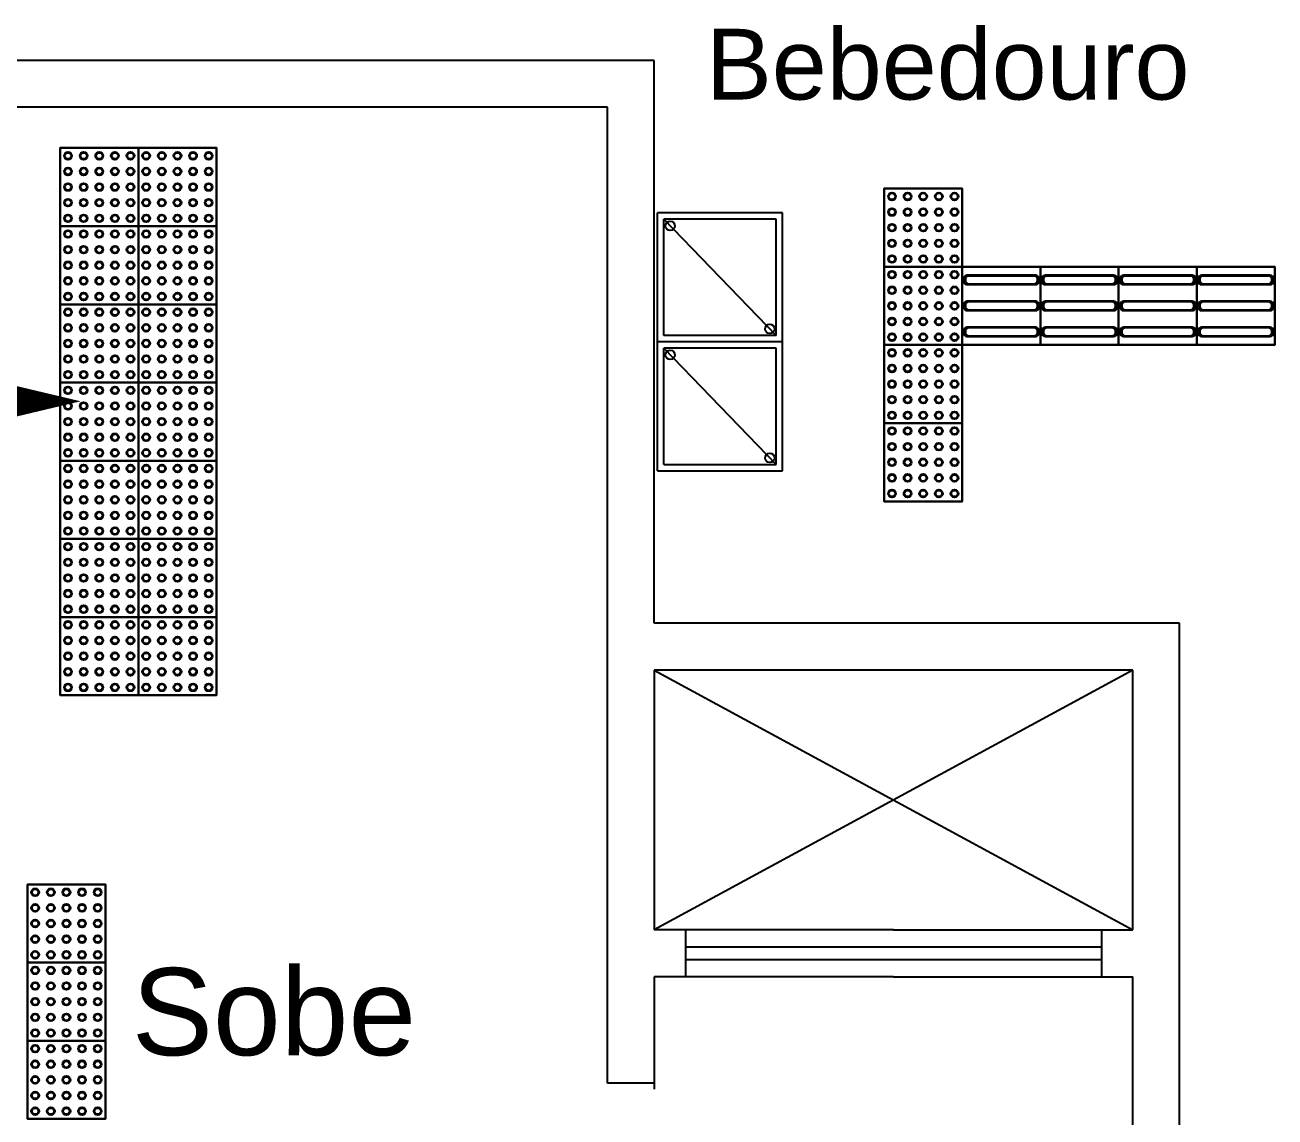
# Model space of a CAD drawing. Header units: millimetres. Extents: x 72331 to 137430, y 77189 to 139414.
# Drawn here: x 97615 to 101612, y 123975 to 127467 of the extents above; entities that cross this region are included whole.
import ezdxf

# ---------------------------------------------------------------- set-up
doc = ezdxf.new("R2010")
doc.units = ezdxf.units.MM
doc.header["$LTSCALE"] = 600
for name, color, linetype in [('ALVENARIA', 7, 'Continuous'), ('Piso Alerta', 50, 'Continuous'), ('Piso Direcional', 150, 'Continuous')]:
    doc.layers.add(name, color=color, linetype=linetype)
doc.styles.get("Standard").update_dxf_attribs({"font": 'arial.ttf'})

# ---------------------------------------------------------------- blocks, each defined once
blk = doc.blocks.new('*U750')
for radius in [12.5, 10]:
    blk.add_circle((0, 0), radius)
blk = doc.blocks.new('*U751')
at = {"layer": 'Piso Alerta', "color": 0, "linetype": 'ByBlock', "lineweight": -2, "transparency": 16777216}
for p in [(0, 200), (50, 200), (100, 200), (150, 200), (200, 200), (0, 150), (50, 150), (100, 150), (150, 150), (200, 150), (0, 100), (50, 100), (100, 100), (150, 100), (200, 100), (0, 50), (50, 50), (100, 50), (150, 50), (200, 50), (0, 0), (50, 0), (100, 0), (150, 0), (200, 0)]:
    blk.add_blockref('*U750', p, dxfattribs=at)
blk = doc.blocks.new('*U752')
for radius in [12.5, 10]:
    blk.add_circle((0, 0), radius)
blk = doc.blocks.new('*U753')
at = {"layer": 'Piso Alerta', "color": 0, "linetype": 'ByBlock', "lineweight": -2, "transparency": 16777216}
for p in [(0, 200), (50, 200), (100, 200), (150, 200), (200, 200), (0, 150), (50, 150), (100, 150), (150, 150), (200, 150), (0, 100), (50, 100), (100, 100), (150, 100), (200, 100), (0, 50), (50, 50), (100, 50), (150, 50), (200, 50), (0, 0), (50, 0), (100, 0), (150, 0), (200, 0)]:
    blk.add_blockref('*U752', p, dxfattribs=at)
blk = doc.blocks.new('*U754')
for radius in [12.5, 10]:
    blk.add_circle((0, 0), radius)
blk = doc.blocks.new('*U755')
at = {"layer": 'Piso Alerta', "color": 0, "linetype": 'ByBlock', "lineweight": -2, "transparency": 16777216}
for p in [(0, 200), (50, 200), (100, 200), (150, 200), (200, 200), (0, 150), (50, 150), (100, 150), (150, 150), (200, 150), (0, 100), (50, 100), (100, 100), (150, 100), (200, 100), (0, 50), (50, 50), (100, 50), (150, 50), (200, 50), (0, 0), (50, 0), (100, 0), (150, 0), (200, 0)]:
    blk.add_blockref('*U754', p, dxfattribs=at)
blk = doc.blocks.new('*U756')
for radius in [12.5, 10]:
    blk.add_circle((0, 0), radius)
blk = doc.blocks.new('*U757')
at = {"layer": 'Piso Alerta', "color": 0, "linetype": 'ByBlock', "lineweight": -2, "transparency": 16777216}
for p in [(0, 200), (50, 200), (100, 200), (150, 200), (200, 200), (0, 150), (50, 150), (100, 150), (150, 150), (200, 150), (0, 100), (50, 100), (100, 100), (150, 100), (200, 100), (0, 50), (50, 50), (100, 50), (150, 50), (200, 50), (0, 0), (50, 0), (100, 0), (150, 0), (200, 0)]:
    blk.add_blockref('*U756', p, dxfattribs=at)
blk = doc.blocks.new('*U821')
for radius in [12.5, 10]:
    blk.add_circle((0, 0), radius)
blk = doc.blocks.new('*U822')
at = {"layer": 'Piso Alerta', "color": 0, "linetype": 'ByBlock', "lineweight": -2, "transparency": 16777216}
for p in [(0, 200), (50, 200), (100, 200), (150, 200), (200, 200), (0, 150), (50, 150), (100, 150), (150, 150), (200, 150), (0, 100), (50, 100), (100, 100), (150, 100), (200, 100), (0, 50), (50, 50), (100, 50), (150, 50), (200, 50), (0, 0), (50, 0), (100, 0), (150, 0), (200, 0)]:
    blk.add_blockref('*U821', p, dxfattribs=at)
blk = doc.blocks.new('*U819')
for radius in [12.5, 10]:
    blk.add_circle((0, 0), radius)
blk = doc.blocks.new('*U820')
at = {"layer": 'Piso Alerta', "color": 0, "linetype": 'ByBlock', "lineweight": -2, "transparency": 16777216}
for p in [(0, 200), (50, 200), (100, 200), (150, 200), (200, 200), (0, 150), (50, 150), (100, 150), (150, 150), (200, 150), (0, 100), (50, 100), (100, 100), (150, 100), (200, 100), (0, 50), (50, 50), (100, 50), (150, 50), (200, 50), (0, 0), (50, 0), (100, 0), (150, 0), (200, 0)]:
    blk.add_blockref('*U819', p, dxfattribs=at)
blk = doc.blocks.new('*U809')
for radius in [12.5, 10]:
    blk.add_circle((0, 0), radius)
blk = doc.blocks.new('*U810')
at = {"layer": 'Piso Alerta', "color": 0, "linetype": 'ByBlock', "lineweight": -2, "transparency": 16777216}
for p in [(0, 200), (50, 200), (100, 200), (150, 200), (200, 200), (0, 150), (50, 150), (100, 150), (150, 150), (200, 150), (0, 100), (50, 100), (100, 100), (150, 100), (200, 100), (0, 50), (50, 50), (100, 50), (150, 50), (200, 50), (0, 0), (50, 0), (100, 0), (150, 0), (200, 0)]:
    blk.add_blockref('*U809', p, dxfattribs=at)
blk = doc.blocks.new('*U898')
for radius in [12.5, 10]:
    blk.add_circle((0, 0), radius)
blk = doc.blocks.new('*U899')
at = {"layer": 'Piso Alerta', "color": 0, "linetype": 'ByBlock', "lineweight": -2, "transparency": 16777216}
for p in [(0, 200), (50, 200), (100, 200), (150, 200), (200, 200), (0, 150), (50, 150), (100, 150), (150, 150), (200, 150), (0, 100), (50, 100), (100, 100), (150, 100), (200, 100), (0, 50), (50, 50), (100, 50), (150, 50), (200, 50), (0, 0), (50, 0), (100, 0), (150, 0), (200, 0)]:
    blk.add_blockref('*U898', p, dxfattribs=at)
blk = doc.blocks.new('*U900')
for radius in [12.5, 10]:
    blk.add_circle((0, 0), radius)
blk = doc.blocks.new('*U897')
at = {"layer": 'Piso Alerta', "color": 0, "linetype": 'ByBlock', "lineweight": -2, "transparency": 16777216}
for p in [(0, 200), (50, 200), (100, 200), (150, 200), (200, 200), (0, 150), (50, 150), (100, 150), (150, 150), (200, 150), (0, 100), (50, 100), (100, 100), (150, 100), (200, 100), (0, 50), (50, 50), (100, 50), (150, 50), (200, 50), (0, 0), (50, 0), (100, 0), (150, 0), (200, 0)]:
    blk.add_blockref('*U900', p, dxfattribs=at)
blk = doc.blocks.new('*U901')
for radius in [12.5, 10]:
    blk.add_circle((0, 0), radius)
blk = doc.blocks.new('*U902')
at = {"layer": 'Piso Alerta', "color": 0, "linetype": 'ByBlock', "lineweight": -2, "transparency": 16777216}
for p in [(0, 200), (50, 200), (100, 200), (150, 200), (200, 200), (0, 150), (50, 150), (100, 150), (150, 150), (200, 150), (0, 100), (50, 100), (100, 100), (150, 100), (200, 100), (0, 50), (50, 50), (100, 50), (150, 50), (200, 50), (0, 0), (50, 0), (100, 0), (150, 0), (200, 0)]:
    blk.add_blockref('*U901', p, dxfattribs=at)
blk = doc.blocks.new('*U903')
for radius in [12.5, 10]:
    blk.add_circle((0, 0), radius)
blk = doc.blocks.new('*U904')
at = {"layer": 'Piso Alerta', "color": 0, "linetype": 'ByBlock', "lineweight": -2, "transparency": 16777216}
for p in [(0, 200), (50, 200), (100, 200), (150, 200), (200, 200), (0, 150), (50, 150), (100, 150), (150, 150), (200, 150), (0, 100), (50, 100), (100, 100), (150, 100), (200, 100), (0, 50), (50, 50), (100, 50), (150, 50), (200, 50), (0, 0), (50, 0), (100, 0), (150, 0), (200, 0)]:
    blk.add_blockref('*U903', p, dxfattribs=at)
blk = doc.blocks.new('*U907')
for radius in [12.5, 10]:
    blk.add_circle((0, 0), radius)
blk = doc.blocks.new('*U908')
at = {"layer": 'Piso Alerta', "color": 0, "linetype": 'ByBlock', "lineweight": -2, "transparency": 16777216}
for p in [(0, 200), (50, 200), (100, 200), (150, 200), (200, 200), (0, 150), (50, 150), (100, 150), (150, 150), (200, 150), (0, 100), (50, 100), (100, 100), (150, 100), (200, 100), (0, 50), (50, 50), (100, 50), (150, 50), (200, 50), (0, 0), (50, 0), (100, 0), (150, 0), (200, 0)]:
    blk.add_blockref('*U907', p, dxfattribs=at)
blk = doc.blocks.new('*U905')
for radius in [12.5, 10]:
    blk.add_circle((0, 0), radius)
blk = doc.blocks.new('*U906')
at = {"layer": 'Piso Alerta', "color": 0, "linetype": 'ByBlock', "lineweight": -2, "transparency": 16777216}
for p in [(0, 200), (50, 200), (100, 200), (150, 200), (200, 200), (0, 150), (50, 150), (100, 150), (150, 150), (200, 150), (0, 100), (50, 100), (100, 100), (150, 100), (200, 100), (0, 50), (50, 50), (100, 50), (150, 50), (200, 50), (0, 0), (50, 0), (100, 0), (150, 0), (200, 0)]:
    blk.add_blockref('*U905', p, dxfattribs=at)
blk = doc.blocks.new('*U909')
for radius in [12.5, 10]:
    blk.add_circle((0, 0), radius)
blk = doc.blocks.new('*U910')
at = {"layer": 'Piso Alerta', "color": 0, "linetype": 'ByBlock', "lineweight": -2, "transparency": 16777216}
for p in [(0, 200), (50, 200), (100, 200), (150, 200), (200, 200), (0, 150), (50, 150), (100, 150), (150, 150), (200, 150), (0, 100), (50, 100), (100, 100), (150, 100), (200, 100), (0, 50), (50, 50), (100, 50), (150, 50), (200, 50), (0, 0), (50, 0), (100, 0), (150, 0), (200, 0)]:
    blk.add_blockref('*U909', p, dxfattribs=at)
blk = doc.blocks.new('*U891')
for radius in [12.5, 10]:
    blk.add_circle((0, 0), radius)
blk = doc.blocks.new('*U892')
at = {"layer": 'Piso Alerta', "color": 0, "linetype": 'ByBlock', "lineweight": -2, "transparency": 16777216}
for p in [(0, 200), (50, 200), (100, 200), (150, 200), (200, 200), (0, 150), (50, 150), (100, 150), (150, 150), (200, 150), (0, 100), (50, 100), (100, 100), (150, 100), (200, 100), (0, 50), (50, 50), (100, 50), (150, 50), (200, 50), (0, 0), (50, 0), (100, 0), (150, 0), (200, 0)]:
    blk.add_blockref('*U891', p, dxfattribs=at)
blk = doc.blocks.new('*U893')
for radius in [12.5, 10]:
    blk.add_circle((0, 0), radius)
blk = doc.blocks.new('*U894')
at = {"layer": 'Piso Alerta', "color": 0, "linetype": 'ByBlock', "lineweight": -2, "transparency": 16777216}
for p in [(0, 200), (50, 200), (100, 200), (150, 200), (200, 200), (0, 150), (50, 150), (100, 150), (150, 150), (200, 150), (0, 100), (50, 100), (100, 100), (150, 100), (200, 100), (0, 50), (50, 50), (100, 50), (150, 50), (200, 50), (0, 0), (50, 0), (100, 0), (150, 0), (200, 0)]:
    blk.add_blockref('*U893', p, dxfattribs=at)
blk = doc.blocks.new('*U911')
for radius in [12.5, 10]:
    blk.add_circle((0, 0), radius)
blk = doc.blocks.new('*U912')
at = {"layer": 'Piso Alerta', "color": 0, "linetype": 'ByBlock', "lineweight": -2, "transparency": 16777216}
for p in [(0, 200), (50, 200), (100, 200), (150, 200), (200, 200), (0, 150), (50, 150), (100, 150), (150, 150), (200, 150), (0, 100), (50, 100), (100, 100), (150, 100), (200, 100), (0, 50), (50, 50), (100, 50), (150, 50), (200, 50), (0, 0), (50, 0), (100, 0), (150, 0), (200, 0)]:
    blk.add_blockref('*U911', p, dxfattribs=at)
blk = doc.blocks.new('*U913')
for radius in [12.5, 10]:
    blk.add_circle((0, 0), radius)
blk = doc.blocks.new('*U914')
at = {"layer": 'Piso Alerta', "color": 0, "linetype": 'ByBlock', "lineweight": -2, "transparency": 16777216}
for p in [(0, 200), (50, 200), (100, 200), (150, 200), (200, 200), (0, 150), (50, 150), (100, 150), (150, 150), (200, 150), (0, 100), (50, 100), (100, 100), (150, 100), (200, 100), (0, 50), (50, 50), (100, 50), (150, 50), (200, 50), (0, 0), (50, 0), (100, 0), (150, 0), (200, 0)]:
    blk.add_blockref('*U913', p, dxfattribs=at)
blk = doc.blocks.new('*U915')
for radius in [12.5, 10]:
    blk.add_circle((0, 0), radius)
blk = doc.blocks.new('*U916')
at = {"layer": 'Piso Alerta', "color": 0, "linetype": 'ByBlock', "lineweight": -2, "transparency": 16777216}
for p in [(0, 200), (50, 200), (100, 200), (150, 200), (200, 200), (0, 150), (50, 150), (100, 150), (150, 150), (200, 150), (0, 100), (50, 100), (100, 100), (150, 100), (200, 100), (0, 50), (50, 50), (100, 50), (150, 50), (200, 50), (0, 0), (50, 0), (100, 0), (150, 0), (200, 0)]:
    blk.add_blockref('*U915', p, dxfattribs=at)
blk = doc.blocks.new('*U1527')
for radius in [12.5, 10]:
    blk.add_circle((0, 0), radius)
blk = doc.blocks.new('*U1528')
at = {"layer": 'Piso Alerta', "color": 0, "linetype": 'ByBlock', "lineweight": -2, "transparency": 16777216}
for p in [(0, 200), (50, 200), (100, 200), (150, 200), (200, 200), (0, 150), (50, 150), (100, 150), (150, 150), (200, 150), (0, 100), (50, 100), (100, 100), (150, 100), (200, 100), (0, 50), (50, 50), (100, 50), (150, 50), (200, 50), (0, 0), (50, 0), (100, 0), (150, 0), (200, 0)]:
    blk.add_blockref('*U1527', p, dxfattribs=at)
blk = doc.blocks.new('*U1529')
for radius in [12.5, 10]:
    blk.add_circle((0, 0), radius)
blk = doc.blocks.new('*U1530')
at = {"layer": 'Piso Alerta', "color": 0, "linetype": 'ByBlock', "lineweight": -2, "transparency": 16777216}
for p in [(0, 200), (50, 200), (100, 200), (150, 200), (200, 200), (0, 150), (50, 150), (100, 150), (150, 150), (200, 150), (0, 100), (50, 100), (100, 100), (150, 100), (200, 100), (0, 50), (50, 50), (100, 50), (150, 50), (200, 50), (0, 0), (50, 0), (100, 0), (150, 0), (200, 0)]:
    blk.add_blockref('*U1529', p, dxfattribs=at)

msp = doc.modelspace()

# ---------------------------------------------------------------- linework, layer by layer
for points in [[(97727.3, 127073.5), (97977.3, 127073.5), (97977.3, 126823.5), (97727.3, 126823.5)], [(97977.3, 127073.5), (98227.3, 127073.5), (98227.3, 126823.5), (97977.3, 126823.5)], [(100362.3, 126943.5), (100612.3, 126943.5), (100612.3, 126693.5), (100362.3, 126693.5)], [(97727.3, 126823.5), (97977.3, 126823.5), (97977.3, 126573.5), (97727.3, 126573.5)], [(97977.3, 126823.5), (98227.3, 126823.5), (98227.3, 126573.5), (97977.3, 126573.5)], [(100362.3, 126693.5), (100612.3, 126693.5), (100612.3, 126443.5), (100362.3, 126443.5)], [(100612.3, 126693.5), (100862.3, 126693.5), (100862.3, 126443.5), (100612.3, 126443.5)], [(100862.3, 126693.5), (101112.3, 126693.5), (101112.3, 126443.5), (100862.3, 126443.5)], [(101112.3, 126693.5), (101362.3, 126693.5), (101362.3, 126443.5), (101112.3, 126443.5)], [(101362.3, 126693.5), (101612.3, 126693.5), (101612.3, 126443.5), (101362.3, 126443.5)], [(97727.3, 126573.5), (97977.3, 126573.5), (97977.3, 126323.5), (97727.3, 126323.5)], [(97977.3, 126573.5), (98227.3, 126573.5), (98227.3, 126323.5), (97977.3, 126323.5)], [(100362.3, 126443.5), (100612.3, 126443.5), (100612.3, 126193.5), (100362.3, 126193.5)], [(97727.3, 126323.5), (97977.3, 126323.5), (97977.3, 126073.5), (97727.3, 126073.5)], [(97977.3, 126323.5), (98227.3, 126323.5), (98227.3, 126073.5), (97977.3, 126073.5)], [(100362.3, 126193.5), (100612.3, 126193.5), (100612.3, 125943.5), (100362.3, 125943.5)], [(97727.3, 126073.5), (97977.3, 126073.5), (97977.3, 125823.5), (97727.3, 125823.5)], [(97977.3, 126073.5), (98227.3, 126073.5), (98227.3, 125823.5), (97977.3, 125823.5)], [(97727.3, 125823.5), (97977.3, 125823.5), (97977.3, 125573.5), (97727.3, 125573.5)], [(97977.3, 125823.5), (98227.3, 125823.5), (98227.3, 125573.5), (97977.3, 125573.5)], [(97727.3, 125573.5), (97977.3, 125573.5), (97977.3, 125323.5), (97727.3, 125323.5)], [(97977.3, 125573.5), (98227.3, 125573.5), (98227.3, 125323.5), (97977.3, 125323.5)], [(97622.3, 124718.5), (97872.3, 124718.5), (97872.3, 124468.5), (97622.3, 124468.5)], [(97622.3, 124468.5), (97872.3, 124468.5), (97872.3, 124218.5), (97622.3, 124218.5)], [(97622.3, 124218.5), (97872.3, 124218.5), (97872.3, 123968.5), (97622.3, 123968.5)]]:
    msp.add_lwpolyline(points, close=True)
at = {"layer": 'ALVENARIA'}
for p, q in [((99627.3, 127353.5), (95977.3, 127353.5)), ((99627.3, 125553.5), (99627.3, 127353.5)), ((99477.3, 127203.5), (93727.3, 127203.5)), ((99477.3, 125553.5), (99477.3, 127203.5)), ((99846.8, 126866), (99637.3, 126866)), ((99637.3, 126041), (99637.3, 126866)), ((99657.3, 126473.5), (99657.3, 126846)), ((99846.8, 126846), (99657.3, 126846)), ((99657.3, 126846), (100017.3, 126473.5)), ((100037.3, 126866), (99846.8, 126866)), ((100017.3, 126846), (99846.8, 126846)), ((100017.3, 126473.5), (100017.3, 126846)), ((100037.3, 126453.5), (100037.3, 126866)), ((99852.2, 126453.5), (99637.3, 126453.5)), ((99852.2, 126473.5), (99657.3, 126473.5)), ((100017.3, 126473.5), (99852.2, 126473.5)), ((100037.3, 126453.5), (99852.2, 126453.5)), ((100037.3, 126041), (100037.3, 126453.5)), ((99657.3, 126061), (99657.3, 126433.5)), ((99852.2, 126433.5), (99657.3, 126433.5)), ((99657.3, 126433.5), (100017.3, 126061)), ((100017.3, 126433.5), (99852.2, 126433.5)), ((100017.3, 126061), (100017.3, 126433.5)), ((99657.3, 126061), (100017.3, 126061)), ((99627.3, 125553.5), (99627.3, 126041)), ((99637.3, 126041), (100037.3, 126041)), ((99477.3, 125403.5), (99477.3, 125553.5)), ((101307.3, 125553.5), (99627.3, 125553.5)), ((101307.3, 122793.5), (101307.3, 125553.5)), ((99477.3, 124083.5), (99477.3, 125403.5)), ((101157.3, 125403.5), (99627.3, 125403.5)), ((99627.3, 125403.5), (99627.3, 124573.5)), ((99627.3, 125403.5), (101157.3, 124573.5)), ((101157.3, 125403.5), (99627.3, 124573.5)), ((101157.3, 124573.5), (101157.3, 125403.5)), ((100392.3, 124573.5), (99627.3, 124573.5)), ((99727.3, 124573.5), (99727.3, 124423.5)), ((100392.3, 124573.5), (101157.3, 124573.5)), ((101057.3, 124573.5), (101057.3, 124423.5)), ((99727.3, 124518.5), (101057.3, 124518.5)), ((99727.3, 124478.5), (101057.3, 124478.5)), ((100392.3, 124423.5), (99627.3, 124423.5)), ((99627.3, 124423.5), (99627.3, 124083.5)), ((100392.3, 124423.5), (101157.3, 124423.5)), ((101157.3, 122943.5), (101157.3, 124423.5)), ((99627.3, 124083.5), (99477.3, 124083.5)), ((99627.3, 124083.5), (99627.3, 124063.5))]:
    msp.add_line(p, q, dxfattribs=at)
msp.add_lwpolyline([(97582.4, 126263.5, 100, 0, 0), (97792.5, 126263.5, 0, 0, 0)], format="xyseb", dxfattribs=at)
for centre in [(99678.2, 126824.5), (99996.5, 126495.1), (99678.2, 126412), (99996.5, 126082.6)]:
    msp.add_circle(centre, 15, dxfattribs=at)
at = {"layer": 'Piso Alerta'}
for points in [[(97977.3, 127073.5), (97727.3, 127073.5), (97727.3, 126823.5), (97977.3, 126823.5), (97977.3, 127073.5), (97977.3, 127063.5)], [(98227.3, 127073.5), (97977.3, 127073.5), (97977.3, 126823.5), (98227.3, 126823.5), (98227.3, 127073.5), (98227.3, 127063.5)], [(100612.3, 126943.5), (100362.3, 126943.5), (100362.3, 126693.5), (100612.3, 126693.5), (100612.3, 126943.5), (100612.3, 126933.5)], [(97977.3, 126823.5), (97727.3, 126823.5), (97727.3, 126573.5), (97977.3, 126573.5), (97977.3, 126823.5), (97977.3, 126813.5)], [(98227.3, 126823.5), (97977.3, 126823.5), (97977.3, 126573.5), (98227.3, 126573.5), (98227.3, 126823.5), (98227.3, 126813.5)], [(100612.3, 126693.5), (100362.3, 126693.5), (100362.3, 126443.5), (100612.3, 126443.5), (100612.3, 126693.5), (100612.3, 126683.5)], [(97977.3, 126573.5), (97727.3, 126573.5), (97727.3, 126323.5), (97977.3, 126323.5), (97977.3, 126573.5), (97977.3, 126563.5)], [(98227.3, 126573.5), (97977.3, 126573.5), (97977.3, 126323.5), (98227.3, 126323.5), (98227.3, 126573.5), (98227.3, 126563.5)], [(100612.3, 126443.5), (100362.3, 126443.5), (100362.3, 126193.5), (100612.3, 126193.5), (100612.3, 126443.5), (100612.3, 126433.5)], [(97977.3, 126323.5), (97727.3, 126323.5), (97727.3, 126073.5), (97977.3, 126073.5), (97977.3, 126323.5), (97977.3, 126313.5)], [(98227.3, 126323.5), (97977.3, 126323.5), (97977.3, 126073.5), (98227.3, 126073.5), (98227.3, 126323.5), (98227.3, 126313.5)], [(100612.3, 126193.5), (100362.3, 126193.5), (100362.3, 125943.5), (100612.3, 125943.5), (100612.3, 126193.5), (100612.3, 126183.5)], [(97977.3, 126073.5), (97727.3, 126073.5), (97727.3, 125823.5), (97977.3, 125823.5), (97977.3, 126073.5), (97977.3, 126063.5)], [(98227.3, 126073.5), (97977.3, 126073.5), (97977.3, 125823.5), (98227.3, 125823.5), (98227.3, 126073.5), (98227.3, 126063.5)], [(97977.3, 125823.5), (97727.3, 125823.5), (97727.3, 125573.5), (97977.3, 125573.5), (97977.3, 125823.5), (97977.3, 125813.5)], [(98227.3, 125823.5), (97977.3, 125823.5), (97977.3, 125573.5), (98227.3, 125573.5), (98227.3, 125823.5), (98227.3, 125813.5)], [(97977.3, 125573.5), (97727.3, 125573.5), (97727.3, 125323.5), (97977.3, 125323.5), (97977.3, 125573.5), (97977.3, 125563.5)], [(98227.3, 125573.5), (97977.3, 125573.5), (97977.3, 125323.5), (98227.3, 125323.5), (98227.3, 125573.5), (98227.3, 125563.5)], [(97872.3, 124718.5), (97622.3, 124718.5), (97622.3, 124468.5), (97872.3, 124468.5), (97872.3, 124718.5), (97872.3, 124708.5)], [(97872.3, 124468.5), (97622.3, 124468.5), (97622.3, 124218.5), (97872.3, 124218.5), (97872.3, 124468.5), (97872.3, 124458.5)], [(97872.3, 124218.5), (97622.3, 124218.5), (97622.3, 123968.5), (97872.3, 123968.5), (97872.3, 124218.5), (97872.3, 124208.5)]]:
    msp.add_lwpolyline(points, dxfattribs=at)
at = {"layer": 'Piso Direcional'}
for points in [[(100862.3, 126443.5), (100862.3, 126693.5), (100612.3, 126693.5), (100612.3, 126443.5), (100862.3, 126443.5), (100852.3, 126443.5)], [(101112.3, 126443.5), (101112.3, 126693.5), (100862.3, 126693.5), (100862.3, 126443.5), (101112.3, 126443.5), (101102.3, 126443.5)], [(101362.3, 126443.5), (101362.3, 126693.5), (101112.3, 126693.5), (101112.3, 126443.5), (101362.3, 126443.5), (101352.3, 126443.5)], [(101612.3, 126443.5), (101612.3, 126693.5), (101362.3, 126693.5), (101362.3, 126443.5), (101612.3, 126443.5), (101602.3, 126443.5)]]:
    msp.add_lwpolyline(points, dxfattribs=at)
for points in [[(100627.3, 126636.5), (100847.3, 126636.5, 0.414214), (100857.3, 126646.5), (100857.3, 126656.5, 0.414214), (100847.3, 126666.5), (100627.3, 126666.5, 0.414214), (100617.3, 126656.5), (100617.3, 126646.5, 0.414214)], [(100632.3, 126639), (100842.3, 126639, 0.414214), (100852.3, 126649), (100852.3, 126654, 0.414214), (100842.3, 126664), (100632.3, 126664, 0.414214), (100622.3, 126654), (100622.3, 126649, 0.414214)], [(100877.3, 126636.5), (101097.3, 126636.5, 0.414214), (101107.3, 126646.5), (101107.3, 126656.5, 0.414214), (101097.3, 126666.5), (100877.3, 126666.5, 0.414214), (100867.3, 126656.5), (100867.3, 126646.5, 0.414214)], [(100882.3, 126639), (101092.3, 126639, 0.414214), (101102.3, 126649), (101102.3, 126654, 0.414214), (101092.3, 126664), (100882.3, 126664, 0.414214), (100872.3, 126654), (100872.3, 126649, 0.414214)], [(101127.3, 126636.5), (101347.3, 126636.5, 0.414214), (101357.3, 126646.5), (101357.3, 126656.5, 0.414214), (101347.3, 126666.5), (101127.3, 126666.5, 0.414214), (101117.3, 126656.5), (101117.3, 126646.5, 0.414214)], [(101132.3, 126639), (101342.3, 126639, 0.414214), (101352.3, 126649), (101352.3, 126654, 0.414214), (101342.3, 126664), (101132.3, 126664, 0.414214), (101122.3, 126654), (101122.3, 126649, 0.414214)], [(101377.3, 126636.5), (101597.3, 126636.5, 0.414214), (101607.3, 126646.5), (101607.3, 126656.5, 0.414214), (101597.3, 126666.5), (101377.3, 126666.5, 0.414214), (101367.3, 126656.5), (101367.3, 126646.5, 0.414214)], [(101382.3, 126639), (101592.3, 126639, 0.414214), (101602.3, 126649), (101602.3, 126654, 0.414214), (101592.3, 126664), (101382.3, 126664, 0.414214), (101372.3, 126654), (101372.3, 126649, 0.414214)], [(100847.3, 126583.5), (100627.3, 126583.5, 0.414214), (100617.3, 126573.5), (100617.3, 126563.5, 0.414214), (100627.3, 126553.5), (100847.3, 126553.5, 0.414214), (100857.3, 126563.5), (100857.3, 126573.5, 0.414214)], [(100622.3, 126571), (100622.3, 126566, 0.414214), (100632.3, 126556), (100842.3, 126556, 0.414214), (100852.3, 126566), (100852.3, 126571, 0.414214), (100842.3, 126581), (100632.3, 126581, 0.414214)], [(101097.3, 126583.5), (100877.3, 126583.5, 0.414214), (100867.3, 126573.5), (100867.3, 126563.5, 0.414214), (100877.3, 126553.5), (101097.3, 126553.5, 0.414214), (101107.3, 126563.5), (101107.3, 126573.5, 0.414214)], [(100872.3, 126571), (100872.3, 126566, 0.414214), (100882.3, 126556), (101092.3, 126556, 0.414214), (101102.3, 126566), (101102.3, 126571, 0.414214), (101092.3, 126581), (100882.3, 126581, 0.414214)], [(101347.3, 126583.5), (101127.3, 126583.5, 0.414214), (101117.3, 126573.5), (101117.3, 126563.5, 0.414214), (101127.3, 126553.5), (101347.3, 126553.5, 0.414214), (101357.3, 126563.5), (101357.3, 126573.5, 0.414214)], [(101122.3, 126571), (101122.3, 126566, 0.414214), (101132.3, 126556), (101342.3, 126556, 0.414214), (101352.3, 126566), (101352.3, 126571, 0.414214), (101342.3, 126581), (101132.3, 126581, 0.414214)], [(101597.3, 126583.5), (101377.3, 126583.5, 0.414214), (101367.3, 126573.5), (101367.3, 126563.5, 0.414214), (101377.3, 126553.5), (101597.3, 126553.5, 0.414214), (101607.3, 126563.5), (101607.3, 126573.5, 0.414214)], [(101372.3, 126571), (101372.3, 126566, 0.414214), (101382.3, 126556), (101592.3, 126556, 0.414214), (101602.3, 126566), (101602.3, 126571, 0.414214), (101592.3, 126581), (101382.3, 126581, 0.414214)], [(100857.3, 126490.5, 0.414214), (100847.3, 126500.5), (100627.3, 126500.5, 0.414214), (100617.3, 126490.5), (100617.3, 126480.5, 0.414214), (100627.3, 126470.5), (100847.3, 126470.5, 0.414214), (100857.3, 126480.5)], [(100632.3, 126473), (100842.3, 126473, 0.414214), (100852.3, 126483), (100852.3, 126488, 0.414214), (100842.3, 126498), (100632.3, 126498, 0.414214), (100622.3, 126488), (100622.3, 126483, 0.414214)], [(101107.3, 126490.5, 0.414214), (101097.3, 126500.5), (100877.3, 126500.5, 0.414214), (100867.3, 126490.5), (100867.3, 126480.5, 0.414214), (100877.3, 126470.5), (101097.3, 126470.5, 0.414214), (101107.3, 126480.5)], [(100882.3, 126473), (101092.3, 126473, 0.414214), (101102.3, 126483), (101102.3, 126488, 0.414214), (101092.3, 126498), (100882.3, 126498, 0.414214), (100872.3, 126488), (100872.3, 126483, 0.414214)], [(101357.3, 126490.5, 0.414214), (101347.3, 126500.5), (101127.3, 126500.5, 0.414214), (101117.3, 126490.5), (101117.3, 126480.5, 0.414214), (101127.3, 126470.5), (101347.3, 126470.5, 0.414214), (101357.3, 126480.5)], [(101132.3, 126473), (101342.3, 126473, 0.414214), (101352.3, 126483), (101352.3, 126488, 0.414214), (101342.3, 126498), (101132.3, 126498, 0.414214), (101122.3, 126488), (101122.3, 126483, 0.414214)], [(101607.3, 126490.5, 0.414214), (101597.3, 126500.5), (101377.3, 126500.5, 0.414214), (101367.3, 126490.5), (101367.3, 126480.5, 0.414214), (101377.3, 126470.5), (101597.3, 126470.5, 0.414214), (101607.3, 126480.5)], [(101382.3, 126473), (101592.3, 126473, 0.414214), (101602.3, 126483), (101602.3, 126488, 0.414214), (101592.3, 126498), (101382.3, 126498, 0.414214), (101372.3, 126488), (101372.3, 126483, 0.414214)]]:
    msp.add_lwpolyline(points, format="xyb", close=True, dxfattribs=at)

# ---------------------------------------------------------------- block references
at = {"layer": 'Piso Alerta'}
for name, p in [('*U910', (97752.3, 126848.5)), ('*U916', (98002.3, 126848.5)), ('*U755', (100387.3, 126718.5)), ('*U906', (97752.3, 126598.5)), ('*U914', (98002.3, 126598.5)), ('*U753', (100387.3, 126468.5)), ('*U908', (97752.3, 126348.5)), ('*U912', (98002.3, 126348.5)), ('*U751', (100387.3, 126218.5)), ('*U904', (97752.3, 126098.5)), ('*U1530', (98002.3, 126098.5)), ('*U757', (100387.3, 125968.5)), ('*U902', (97752.3, 125848.5)), ('*U1528', (98002.3, 125848.5)), ('*U897', (97752.3, 125598.5)), ('*U894', (98002.3, 125598.5)), ('*U899', (97752.3, 125348.5)), ('*U892', (98002.3, 125348.5)), ('*U810', (97647.3, 124493.5)), ('*U820', (97647.3, 124243.5)), ('*U822', (97647.3, 123993.5))]:
    msp.add_blockref(name, p, dxfattribs=at)

# ---------------------------------------------------------------- texts
for s, height, p in [('Bebedouro', 226.27, (99792.4, 127228.4)), ('Sobe', 278.79, (97956.2, 124172.3))]:
    msp.add_text(s, height=height).set_placement(p)

doc.saveas('drawing.dxf')
